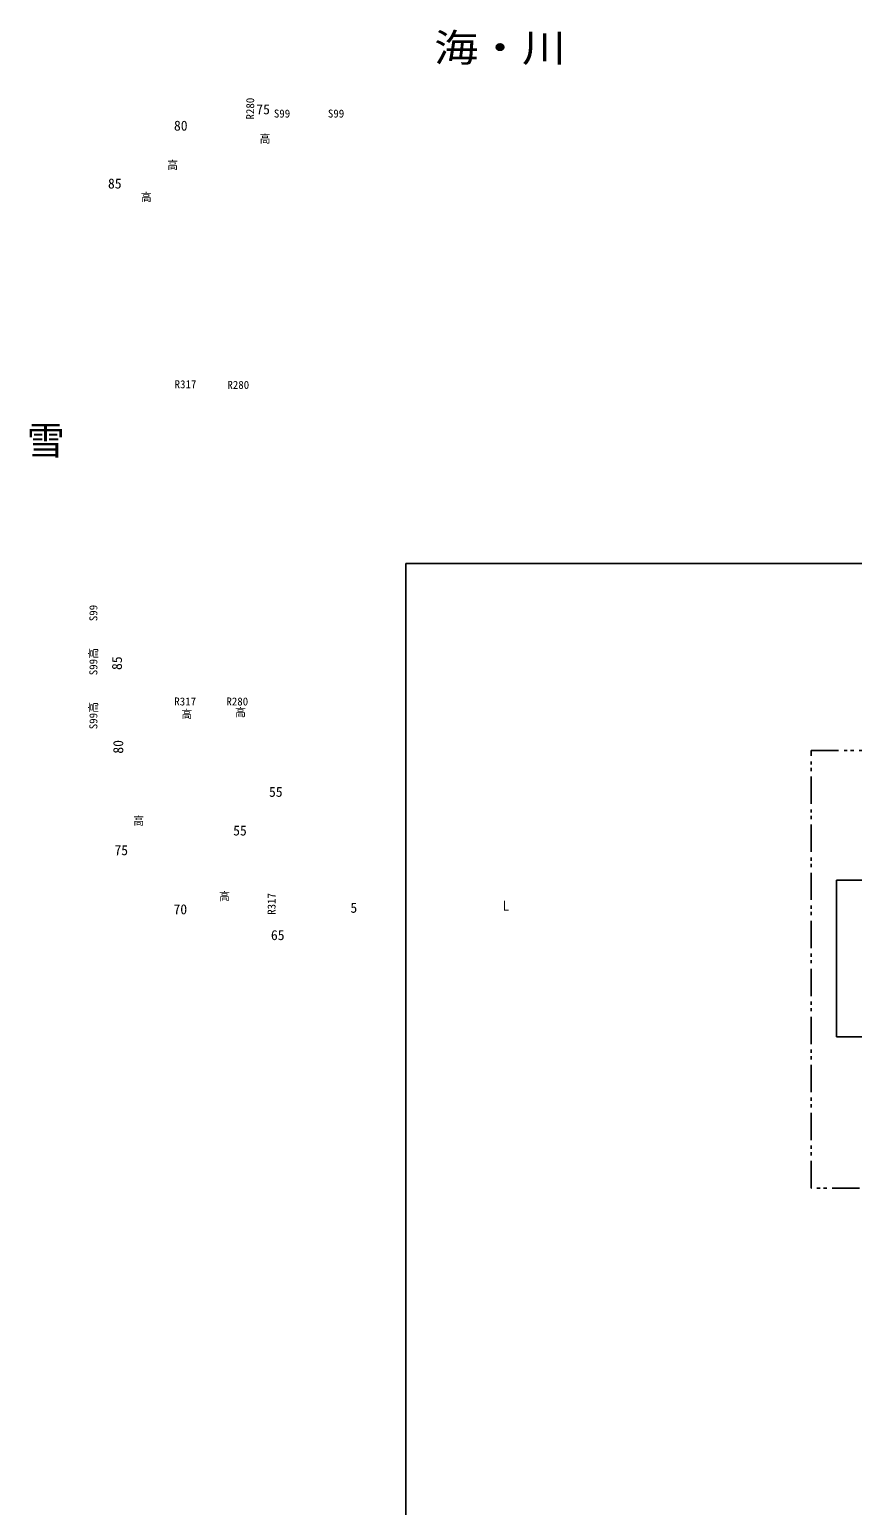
# Model space of a CAD drawing. Units: millimetres, scale not verified. Extents: x -9453 to 9743, y -8805 to 2983.
# Drawn here: x -2342 to -834, y -51 to 2653 of the extents above; entities that cross this region are included whole.
import ezdxf
from ezdxf.enums import TextEntityAlignment as Align

# ---------------------------------------------------------------- set-up
doc = ezdxf.new("R2010")
doc.units = ezdxf.units.MM
doc.header["$LTSCALE"] = 10
doc.linetypes.add('DOUBLE_CHAIN1', pattern=[8.8, 5, -1, 0.6, -0.6, 0.6, -1])
for name, color, linetype in [('0-0_線路', 7, 'Continuous'), ('0-1', 7, 'Continuous'), ('0-2', 4, 'Continuous'), ('0-4_ジオラマ', 4, 'Continuous'), ('0-8_教室', 3, 'DOUBLE_CHAIN1')]:
    doc.layers.add(name, color=color, linetype=linetype)
doc.styles.add('ＭＳ ゴシック', font='')
doc.styles.get('ＭＳ ゴシック').set_extended_font_data('MS Gothic')

msp = doc.modelspace()

# ---------------------------------------------------------------- linework, layer by layer
at = {"layer": '0-0_線路', "color": 6}
msp.add_line((-728.42, 1094.19), (-862.83, 1094.19), dxfattribs=at)
msp.add_lwpolyline([(-728.42, 1094.19), (-862.83, 1094.19), (-862.83, 807.47), (-728.42, 807.47)], close=True, dxfattribs=at)
at = {"layer": '0-8_教室', "color": 7, "linetype": 'Continuous'}
for p, q in [((-1652.32, 1674.77), (2110.88, 1674.77)), ((-1652.32, -1954.03), (-1652.32, 1674.77))]:
    msp.add_line(p, q, dxfattribs=at)
at = {"layer": '0-8_教室'}
msp.add_line((-644.8, 530.13), (-909.12, 530.13), dxfattribs=at)
msp.add_lwpolyline([(-909.12, 530.13), (-909.12, 1332.05), (-644.8, 1332.05)], dxfattribs=at)

# ---------------------------------------------------------------- texts
at = {"layer": '0-0_線路', "color": 4, "style": 'ＭＳ ゴシック'}
for s, height, p in [('R280', 14.66, (-1926.14, 2488.02)), ('85', 18.33, (-2167.43, 1479.49)), ('80', 18.33, (-2165.13, 1326.23)), ('R317', 14.66, (-1886.96, 1030.99))]:
    msp.add_text(s, height=height, rotation=90, dxfattribs=at).set_placement(p, align=Align.BOTTOM_LEFT)
for s, height, p in [('R317', 14.66, (-2076.34, 1991.27)), ('R280', 14.66, (-1979.55, 1990.12)), ('R317', 14.66, (-2076.89, 1410.1)), ('R280', 14.66, (-1981.39, 1410.1)), ('75', 18.33, (-2186.67, 1134.73)), ('70', 18.33, (-2078.36, 1026.42)), ('65', 18.33, (-1899.76, 979.18))]:
    msp.add_text(s, height=height, dxfattribs=at).set_placement(p, align=Align.BOTTOM_LEFT)
at = {"layer": '0-1', "style": 'ＭＳ ゴシック', "width": 1.15}
msp.add_text('海・川', height=51.32, dxfattribs=at).set_placement((-1600.51, 2578.64), align=Align.BOTTOM_LEFT)
at = {"layer": '0-1', "style": 'ＭＳ ゴシック'}
msp.add_text('雪', height=51.32, dxfattribs=at).set_placement((-2347.69, 1858.6), align=Align.BOTTOM_LEFT)
at = {"layer": '0-2', "style": 'ＭＳ ゴシック'}
for s, p in [('   S99', (-1924.29, 2487.2)), ('\u3000 S99', (-1825.29, 2487.2))]:
    msp.add_text(s, height=14.66, dxfattribs=at).set_placement(p, align=Align.BOTTOM_LEFT)
for s, p in [('\u3000 S99', (-2213.54, 1538.95)), ('   S99', (-2213.54, 1439.95)), ('\u3000 S99', (-2213.54, 1340.95))]:
    msp.add_text(s, height=14.66, rotation=90, dxfattribs=at).set_placement(p, align=Align.BOTTOM_LEFT)
at = {"layer": '0-4_ジオラマ', "style": 'ＭＳ ゴシック'}
for s, height, p in [('75', 18.33, (-1926.55, 2492.1)), ('80', 18.33, (-2077.49, 2462.14)), ('高', 14.66, (-1920.58, 2441.08)), ('高', 14.66, (-2089.97, 2392.68)), ('85', 18.33, (-2198.48, 2356.13)), ('高', 14.66, (-2138.36, 2333.92)), ('高', 14.66, (-2064.04, 1386.75)), ('高', 14.66, (-1965.52, 1390.21)), ('55', 18.33, (-1903.3, 1241.62)), ('高', 14.66, (-2152.19, 1191.45)), ('55', 18.33, (-1968.98, 1170.76)), ('高', 14.66, (-1994.9, 1053.17)), ('L', 18.33, (-1475.24, 1033.05)), ('5', 18.33, (-1754.09, 1029.2))]:
    msp.add_text(s, height=height, dxfattribs=at).set_placement(p, align=Align.BOTTOM_LEFT)
for p in [(-2213.54, 1499.95), (-2213.54, 1400.95)]:
    msp.add_text('高', height=14.66, rotation=90, dxfattribs=at).set_placement(p, align=Align.BOTTOM_LEFT)

doc.saveas('drawing.dxf')
